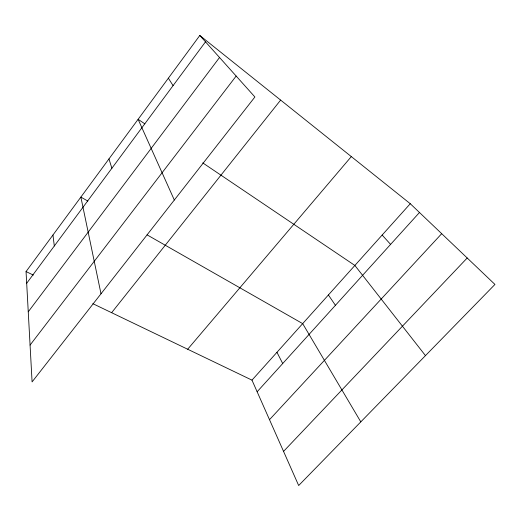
<?xml version="1.0" encoding="UTF-8"?>
<svg xmlns="http://www.w3.org/2000/svg" width="521" height="521" viewBox="0 0 521 521"><rect width="100%" height="100%" fill="white"/><g stroke="black" fill="none" stroke-linecap="round" stroke-linejoin="round"><path stroke-width="0.78" d="M199.804 35.474L254.906 96.978L32.087 381.913L26.05 271.578L199.804 35.474L410.268 203.718L494.95 284.44L298.67 485.526L251.982 380.135L92.842 303.671M26.688 283.281L205.502 41.83M28.251 311.812L219.536 57.492M30.075 345.078L236.156 76.053M111.624 312.698L280.63 100.091M187.671 349.239L351.317 156.593M251.982 380.135L410.268 203.718M257.133 391.772L419.477 212.496M269.5 419.679L441.697 233.675M283.548 451.394L467.2 257.993M26.05 271.578L33.331 275.075M87.828 201.06L80.866 197.094L101.002 293.785M147.078 234.86L302.681 323.626L360.799 421.873M144.845 123.848L138.111 119.309L174.32 200.031M202.767 162.904L354.873 265.456L425.475 355.615M382.153 235.056L390.594 244.388M328.399 294.971L335.433 305.313M168.368 78.189L173.07 85.62M276.957 352.294L282.714 363.528M108.961 158.918L111.878 168.25M52.96 235.017L54.308 245.984"/></g></svg>
